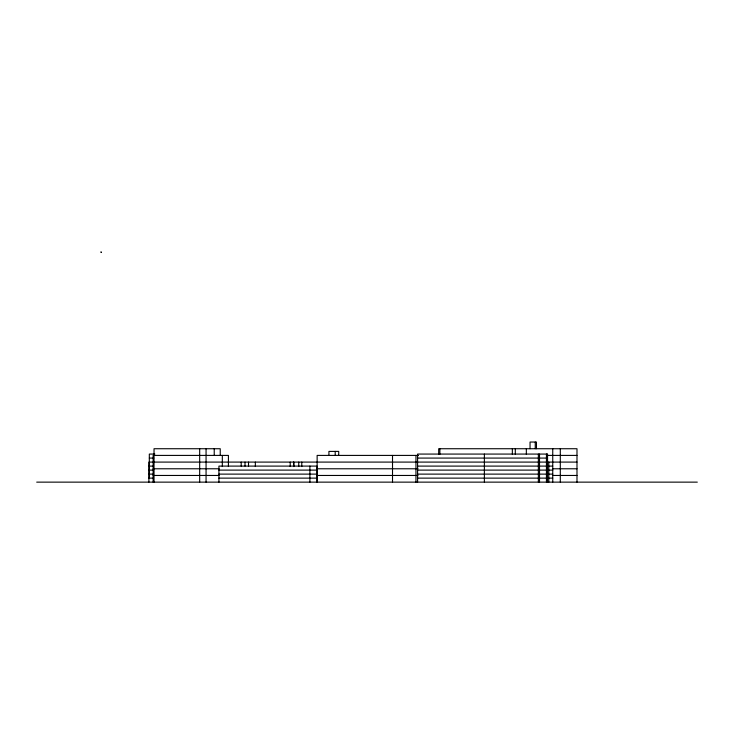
<?xml version="1.0" encoding="UTF-8"?>
<svg xmlns="http://www.w3.org/2000/svg" width="734" height="734" viewBox="0 0 734 734"><rect width="100%" height="100%" fill="white"/><g stroke="black" fill="none" stroke-linecap="round" stroke-linejoin="round"><path stroke-width="1.1" d="M101.32 252.496L100.907 251.863L101.466 252.496M154.856 454.071L149.323 454.071L149.323 478.128M418.481 455.41L317.134 455.41L317.134 482.137M547.243 455.41L576.988 455.41M149.323 458.08L153.745 458.08M417.591 458.08L547.16 458.08M576.988 462.09L148.892 462.09L148.892 482.137M148.892 466.099L153.378 466.099M417.591 466.099L552.748 466.099M153.122 468.778L219.071 468.778M317.134 468.778L417.949 468.778M552.748 468.778L576.988 468.778M148.892 470.109L153.122 470.109M218.925 470.109L317.015 470.109M417.591 470.109L552.748 470.109M148.892 474.118L153.122 474.118M218.925 474.118L317.015 474.118M417.591 474.118L552.748 474.118M153.122 475.458L219.071 475.458M317.134 475.458L417.949 475.458M552.748 475.458L576.988 475.458M148.892 478.128L153.122 478.128M218.925 478.128L317.015 478.128M417.591 478.128L552.748 478.128M36.7 482.137L697.3 482.137M576.988 482.137L576.988 448.731L438.684 448.731L438.684 454.3M560.299 448.731L560.299 482.137M552.748 448.731L552.748 482.137M548.803 462.09L548.803 482.137M547.555 482.137L547.555 454.071L417.591 454.071L417.591 482.137M547.16 454.071L547.16 482.137M546.445 454.071L546.445 482.137M539.508 454.071L539.508 482.137M538.361 454.071L538.361 482.137M536.453 448.731L536.453 442.042L530.049 442.042L530.049 448.731M535.251 442.042L535.251 448.731M526.342 448.731L526.342 454.3M515.305 448.731L515.305 454.3M512.35 448.731L512.35 454.3M484.385 454.071L484.385 482.137M439.877 448.731L439.877 454.3M415.958 455.41L415.958 482.137M392.516 455.41L392.516 482.137M338.713 455.41L338.713 451.401L328.924 451.401L328.924 455.41M335.199 451.401L335.199 455.41M317.015 482.137L317.015 466.099L218.925 466.099L218.925 482.137M309.895 466.099L309.895 482.137M301.775 462.09L301.775 466.549M298.747 462.09L298.747 466.549M293.848 462.09L293.848 466.549M293.637 462.09L293.637 466.549M290.205 462.09L290.205 466.549M255.349 462.09L255.349 466.549M248.514 462.09L248.514 466.099M245.018 462.09L245.018 466.099M241.192 462.09L241.192 466.099M228.421 466.549L228.421 455.41L153.122 455.41L153.122 482.137M222.329 455.41L222.329 466.549M220.228 455.41L220.228 448.731L154.03 448.731L154.03 482.137M214.227 448.731L214.227 455.41M206.061 448.731L206.061 482.137M199.676 448.731L199.676 482.137"/></g></svg>
